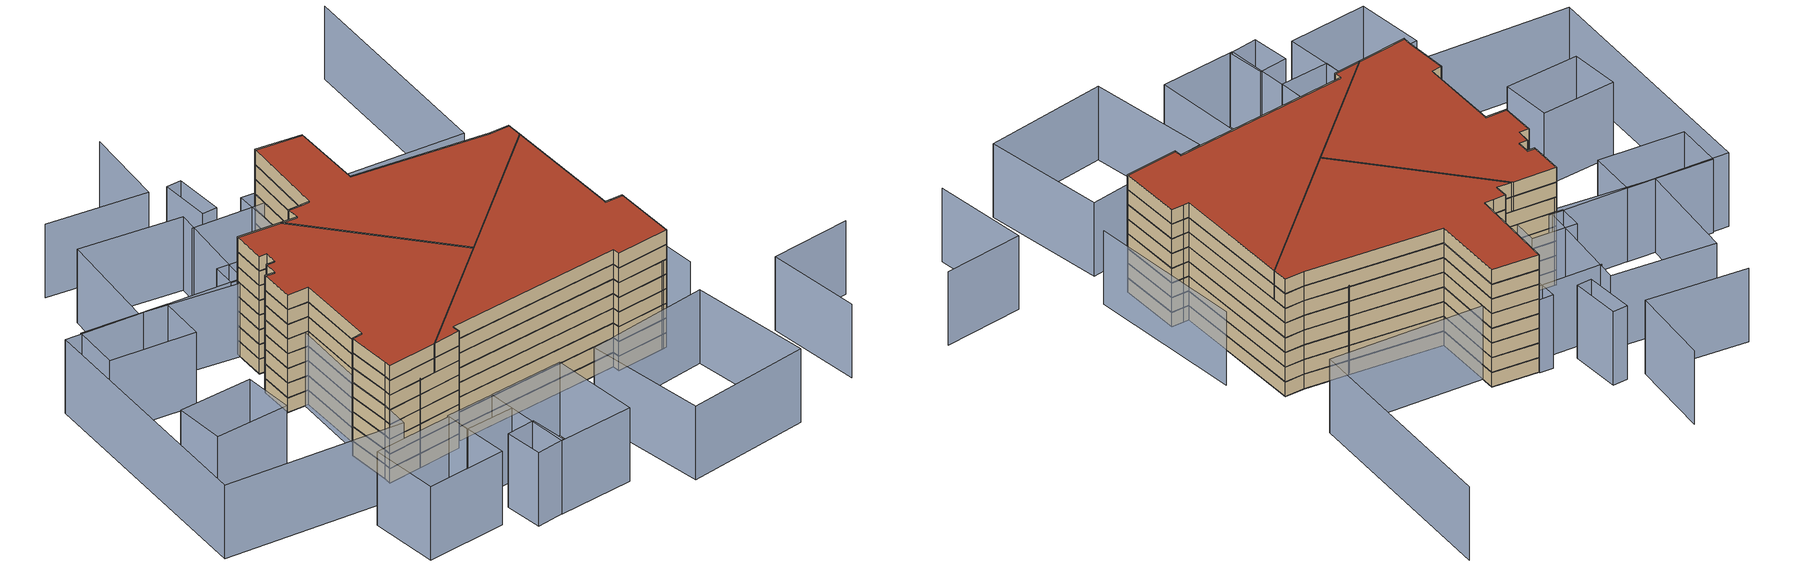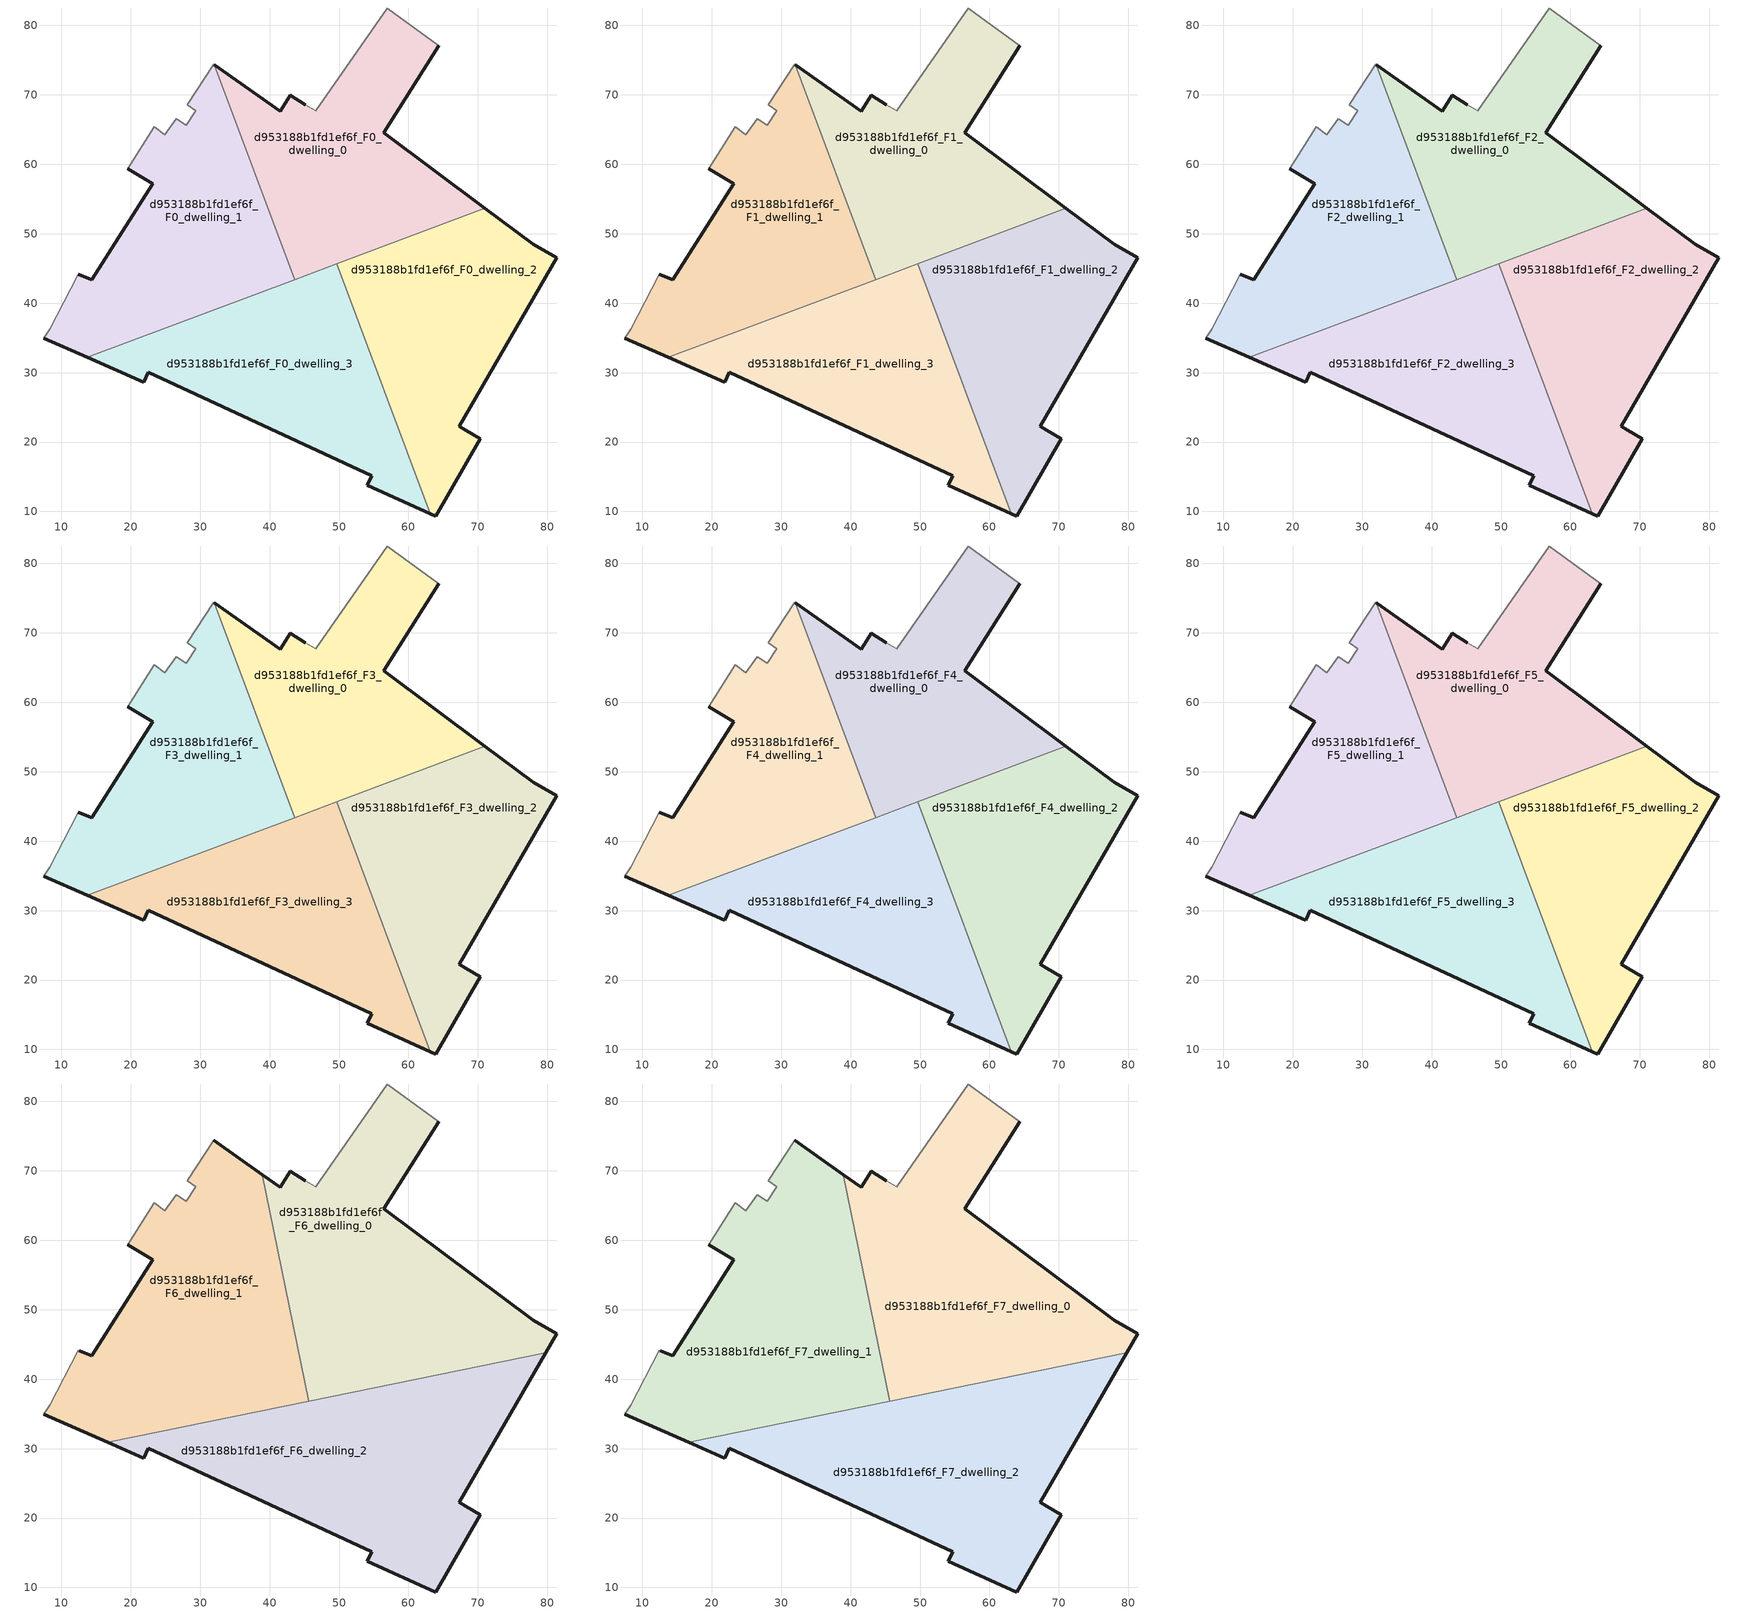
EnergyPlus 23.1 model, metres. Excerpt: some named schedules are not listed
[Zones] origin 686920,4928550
d953188b1fd1ef6f_F0_dwelling_0
 floor ground (EU_floor_Construction): 71.02,53.65 56.42,64.57 64.36,77.07 56.97,82.51 46.65,67.71 45.15,68.57 42.97,69.92 41.56,67.66 32.03,74.32 43.62,43.38 z0
 wall outside (EU_wall_Construction): 64.36,77.07 56.42,64.57 71.02,53.65 / 32.03,74.32 41.56,67.66 42.97,69.92 45.15,68.57 z0:3
 wall adiabatic (EU_wall_Construction): 45.15,68.57 46.65,67.71 56.97,82.51 64.36,77.07 z0:3
 wall to d953188b1fd1ef6f_F0_dwelling_1 (EU_wall_Construction): 43.62,43.38 32.03,74.32 z0:3
 wall to d953188b1fd1ef6f_F0_dwelling_2 (EU_wall_Construction): 71.02,53.65 49.69,45.66 z0:3
 wall to d953188b1fd1ef6f_F0_dwelling_3 (EU_wall_Construction): 49.69,45.66 43.62,43.38 z0:3
d953188b1fd1ef6f_F0_dwelling_1
 floor ground (EU_floor_Construction): 43.62,43.38 32.03,74.32 31.95,74.38 28.15,68.56 29.36,67.75 28.02,65.6 26.54,66.54 24.92,64.25 23.39,65.38 19.61,59.39 23.16,57.23 14.41,43.36 12.44,44.16 12.37,44.04 8.32,36.27 7.47,34.96 13.76,32.2 z0
 wall outside (EU_wall_Construction): 13.76,32.2 7.47,34.96 / 12.44,44.16 14.41,43.36 23.16,57.23 19.61,59.39 z0:3
 wall adiabatic (EU_wall_Construction): 19.61,59.39 23.39,65.38 24.92,64.25 26.54,66.54 28.02,65.6 29.36,67.75 28.15,68.56 31.95,74.38 32.03,74.32 / 7.47,34.96 8.32,36.27 12.37,44.04 12.44,44.16 z0:3
 wall to d953188b1fd1ef6f_F0_dwelling_3 (EU_wall_Construction): 43.62,43.38 13.76,32.2 z0:3
d953188b1fd1ef6f_F0_dwelling_2
 floor ground (EU_floor_Construction): 70.35,20.51 68.28,21.7 67.32,22.25 81.36,46.57 77.94,48.47 71.02,53.65 49.69,45.66 63.16,9.69 63.92,9.35 z0
 wall outside (EU_wall_Construction): 71.02,53.65 77.94,48.47 81.36,46.57 67.32,22.25 68.28,21.7 70.35,20.51 63.92,9.35 63.16,9.69 z0:3
 wall to d953188b1fd1ef6f_F0_dwelling_3 (EU_wall_Construction): 63.16,9.69 49.69,45.66 z0:3
d953188b1fd1ef6f_F0_dwelling_3
 floor ground (EU_floor_Construction): 63.16,9.69 49.69,45.66 13.76,32.2 21.9,28.62 22.54,30.06 54.72,15.12 54.08,13.75 z0
 wall outside (EU_wall_Construction): 63.16,9.69 54.08,13.75 54.72,15.12 22.54,30.06 21.9,28.62 13.76,32.2 z0:3
d953188b1fd1ef6f_F1_dwelling_0
 floor to d953188b1fd1ef6f_F0_dwelling_0 (EU_floor_Construction): 71.02,53.65 56.42,64.57 64.36,77.07 56.97,82.51 46.65,67.71 45.15,68.57 42.97,69.92 41.56,67.66 32.03,74.32 43.62,43.38 z3
 wall outside (EU_wall_Construction): 64.36,77.07 56.42,64.57 71.02,53.65 / 32.03,74.32 41.56,67.66 42.97,69.92 45.15,68.57 z3:6
 wall adiabatic (EU_wall_Construction): 45.15,68.57 46.65,67.71 56.97,82.51 64.36,77.07 z3:6
 wall to d953188b1fd1ef6f_F1_dwelling_1 (EU_wall_Construction): 43.62,43.38 32.03,74.32 z3:6
 wall to d953188b1fd1ef6f_F1_dwelling_2 (EU_wall_Construction): 71.02,53.65 49.69,45.66 z3:6
 wall to d953188b1fd1ef6f_F1_dwelling_3 (EU_wall_Construction): 49.69,45.66 43.62,43.38 z3:6
d953188b1fd1ef6f_F1_dwelling_1
 floor to d953188b1fd1ef6f_F0_dwelling_1 (EU_floor_Construction): 43.62,43.38 32.03,74.32 31.95,74.38 28.15,68.56 29.36,67.75 28.02,65.6 26.54,66.54 24.92,64.25 23.39,65.38 19.61,59.39 23.16,57.23 14.41,43.36 12.44,44.16 12.37,44.04 8.32,36.27 7.47,34.96 13.76,32.2 z3
 wall outside (EU_wall_Construction): 13.76,32.2 7.47,34.96 / 12.44,44.16 14.41,43.36 23.16,57.23 19.61,59.39 z3:6
 wall adiabatic (EU_wall_Construction): 19.61,59.39 23.39,65.38 24.92,64.25 26.54,66.54 28.02,65.6 29.36,67.75 28.15,68.56 31.95,74.38 32.03,74.32 / 7.47,34.96 8.32,36.27 12.37,44.04 12.44,44.16 z3:6
 wall to d953188b1fd1ef6f_F1_dwelling_3 (EU_wall_Construction): 43.62,43.38 13.76,32.2 z3:6
d953188b1fd1ef6f_F1_dwelling_2
 floor to d953188b1fd1ef6f_F0_dwelling_2 (EU_floor_Construction): 70.35,20.51 68.28,21.7 67.32,22.25 81.36,46.57 77.94,48.47 71.02,53.65 49.69,45.66 63.16,9.69 63.92,9.35 z3
 wall outside (EU_wall_Construction): 71.02,53.65 77.94,48.47 81.36,46.57 67.32,22.25 68.28,21.7 70.35,20.51 63.92,9.35 63.16,9.69 z3:6
 wall to d953188b1fd1ef6f_F1_dwelling_3 (EU_wall_Construction): 63.16,9.69 49.69,45.66 z3:6
d953188b1fd1ef6f_F1_dwelling_3
 floor to d953188b1fd1ef6f_F0_dwelling_3 (EU_floor_Construction): 63.16,9.69 49.69,45.66 13.76,32.2 21.9,28.62 22.54,30.06 54.72,15.12 54.08,13.75 z3
 wall outside (EU_wall_Construction): 63.16,9.69 54.08,13.75 54.72,15.12 22.54,30.06 21.9,28.62 13.76,32.2 z3:6
d953188b1fd1ef6f_F2_dwelling_0
 floor to d953188b1fd1ef6f_F1_dwelling_0 (EU_floor_Construction): 71.02,53.65 56.42,64.57 64.36,77.07 56.97,82.51 46.65,67.71 45.15,68.57 42.97,69.92 41.56,67.66 32.03,74.32 43.62,43.38 z6
 wall outside (EU_wall_Construction): 64.36,77.07 56.42,64.57 71.02,53.65 / 32.03,74.32 41.56,67.66 42.97,69.92 45.15,68.57 z6:9
 wall adiabatic (EU_wall_Construction): 45.15,68.57 46.65,67.71 56.97,82.51 64.36,77.07 z6:9
 wall to d953188b1fd1ef6f_F2_dwelling_1 (EU_wall_Construction): 43.62,43.38 32.03,74.32 z6:9
 wall to d953188b1fd1ef6f_F2_dwelling_2 (EU_wall_Construction): 71.02,53.65 49.69,45.66 z6:9
 wall to d953188b1fd1ef6f_F2_dwelling_3 (EU_wall_Construction): 49.69,45.66 43.62,43.38 z6:9
d953188b1fd1ef6f_F2_dwelling_1
 floor to d953188b1fd1ef6f_F1_dwelling_1 (EU_floor_Construction): 43.62,43.38 32.03,74.32 31.95,74.38 28.15,68.56 29.36,67.75 28.02,65.6 26.54,66.54 24.92,64.25 23.39,65.38 19.61,59.39 23.16,57.23 14.41,43.36 12.44,44.16 12.37,44.04 8.32,36.27 7.47,34.96 13.76,32.2 z6
 wall outside (EU_wall_Construction): 13.76,32.2 7.47,34.96 / 12.44,44.16 14.41,43.36 23.16,57.23 19.61,59.39 z6:9
 wall adiabatic (EU_wall_Construction): 19.61,59.39 23.39,65.38 24.92,64.25 26.54,66.54 28.02,65.6 29.36,67.75 28.15,68.56 31.95,74.38 32.03,74.32 / 7.47,34.96 8.32,36.27 12.37,44.04 12.44,44.16 z6:9
 wall to d953188b1fd1ef6f_F2_dwelling_3 (EU_wall_Construction): 43.62,43.38 13.76,32.2 z6:9
d953188b1fd1ef6f_F2_dwelling_2
 floor to d953188b1fd1ef6f_F1_dwelling_2 (EU_floor_Construction): 70.35,20.51 68.28,21.7 67.32,22.25 81.36,46.57 77.94,48.47 71.02,53.65 49.69,45.66 63.16,9.69 63.92,9.35 z6
 wall outside (EU_wall_Construction): 71.02,53.65 77.94,48.47 81.36,46.57 67.32,22.25 68.28,21.7 70.35,20.51 63.92,9.35 63.16,9.69 z6:9
 wall to d953188b1fd1ef6f_F2_dwelling_3 (EU_wall_Construction): 63.16,9.69 49.69,45.66 z6:9
d953188b1fd1ef6f_F2_dwelling_3
 floor to d953188b1fd1ef6f_F1_dwelling_3 (EU_floor_Construction): 63.16,9.69 49.69,45.66 13.76,32.2 21.9,28.62 22.54,30.06 54.72,15.12 54.08,13.75 z6
 wall outside (EU_wall_Construction): 63.16,9.69 54.08,13.75 54.72,15.12 22.54,30.06 21.9,28.62 13.76,32.2 z6:9
d953188b1fd1ef6f_F3_dwelling_0
 floor to d953188b1fd1ef6f_F2_dwelling_0 (EU_floor_Construction): 71.02,53.65 56.42,64.57 64.36,77.07 56.97,82.51 46.65,67.71 45.15,68.57 42.97,69.92 41.56,67.66 32.03,74.32 43.62,43.38 z9
 wall outside (EU_wall_Construction): 64.36,77.07 56.42,64.57 71.02,53.65 / 32.03,74.32 41.56,67.66 42.97,69.92 45.15,68.57 z9:12
 wall adiabatic (EU_wall_Construction): 45.15,68.57 46.65,67.71 56.97,82.51 64.36,77.07 z9:12
 wall to d953188b1fd1ef6f_F3_dwelling_1 (EU_wall_Construction): 43.62,43.38 32.03,74.32 z9:12
 wall to d953188b1fd1ef6f_F3_dwelling_2 (EU_wall_Construction): 71.02,53.65 49.69,45.66 z9:12
 wall to d953188b1fd1ef6f_F3_dwelling_3 (EU_wall_Construction): 49.69,45.66 43.62,43.38 z9:12
d953188b1fd1ef6f_F3_dwelling_1
 floor to d953188b1fd1ef6f_F2_dwelling_1 (EU_floor_Construction): 43.62,43.38 32.03,74.32 31.95,74.38 28.15,68.56 29.36,67.75 28.02,65.6 26.54,66.54 24.92,64.25 23.39,65.38 19.61,59.39 23.16,57.23 14.41,43.36 12.44,44.16 12.37,44.04 8.32,36.27 7.47,34.96 13.76,32.2 z9
 wall outside (EU_wall_Construction): 13.76,32.2 7.47,34.96 / 12.44,44.16 14.41,43.36 23.16,57.23 19.61,59.39 z9:12
 wall adiabatic (EU_wall_Construction): 19.61,59.39 23.39,65.38 24.92,64.25 26.54,66.54 28.02,65.6 29.36,67.75 28.15,68.56 31.95,74.38 32.03,74.32 / 7.47,34.96 8.32,36.27 12.37,44.04 12.44,44.16 z9:12
 wall to d953188b1fd1ef6f_F3_dwelling_3 (EU_wall_Construction): 43.62,43.38 13.76,32.2 z9:12
d953188b1fd1ef6f_F3_dwelling_2
 floor to d953188b1fd1ef6f_F2_dwelling_2 (EU_floor_Construction): 70.35,20.51 68.28,21.7 67.32,22.25 81.36,46.57 77.94,48.47 71.02,53.65 49.69,45.66 63.16,9.69 63.92,9.35 z9
 wall outside (EU_wall_Construction): 71.02,53.65 77.94,48.47 81.36,46.57 67.32,22.25 68.28,21.7 70.35,20.51 63.92,9.35 63.16,9.69 z9:12
 wall to d953188b1fd1ef6f_F3_dwelling_3 (EU_wall_Construction): 63.16,9.69 49.69,45.66 z9:12
d953188b1fd1ef6f_F3_dwelling_3
 floor to d953188b1fd1ef6f_F2_dwelling_3 (EU_floor_Construction): 63.16,9.69 49.69,45.66 13.76,32.2 21.9,28.62 22.54,30.06 54.72,15.12 54.08,13.75 z9
 wall outside (EU_wall_Construction): 63.16,9.69 54.08,13.75 54.72,15.12 22.54,30.06 21.9,28.62 13.76,32.2 z9:12
d953188b1fd1ef6f_F4_dwelling_0
 floor to d953188b1fd1ef6f_F3_dwelling_0 (EU_floor_Construction): 71.02,53.65 56.42,64.57 64.36,77.07 56.97,82.51 46.65,67.71 45.15,68.57 42.97,69.92 41.56,67.66 32.03,74.32 43.62,43.38 z12
 wall outside (EU_wall_Construction): 64.36,77.07 56.42,64.57 71.02,53.65 / 32.03,74.32 41.56,67.66 42.97,69.92 45.15,68.57 z12:15
 wall adiabatic (EU_wall_Construction): 45.15,68.57 46.65,67.71 56.97,82.51 64.36,77.07 z12:15
 wall to d953188b1fd1ef6f_F4_dwelling_1 (EU_wall_Construction): 43.62,43.38 32.03,74.32 z12:15
 wall to d953188b1fd1ef6f_F4_dwelling_2 (EU_wall_Construction): 71.02,53.65 49.69,45.66 z12:15
 wall to d953188b1fd1ef6f_F4_dwelling_3 (EU_wall_Construction): 49.69,45.66 43.62,43.38 z12:15
d953188b1fd1ef6f_F4_dwelling_1
 floor to d953188b1fd1ef6f_F3_dwelling_1 (EU_floor_Construction): 43.62,43.38 32.03,74.32 31.95,74.38 28.15,68.56 29.36,67.75 28.02,65.6 26.54,66.54 24.92,64.25 23.39,65.38 19.61,59.39 23.16,57.23 14.41,43.36 12.44,44.16 12.37,44.04 8.32,36.27 7.47,34.96 13.76,32.2 z12
 wall outside (EU_wall_Construction): 13.76,32.2 7.47,34.96 / 12.44,44.16 14.41,43.36 23.16,57.23 19.61,59.39 z12:15
 wall adiabatic (EU_wall_Construction): 19.61,59.39 23.39,65.38 24.92,64.25 26.54,66.54 28.02,65.6 29.36,67.75 28.15,68.56 31.95,74.38 32.03,74.32 / 7.47,34.96 8.32,36.27 12.37,44.04 12.44,44.16 z12:15
 wall to d953188b1fd1ef6f_F4_dwelling_3 (EU_wall_Construction): 43.62,43.38 13.76,32.2 z12:15
d953188b1fd1ef6f_F4_dwelling_2
 floor to d953188b1fd1ef6f_F3_dwelling_2 (EU_floor_Construction): 70.35,20.51 68.28,21.7 67.32,22.25 81.36,46.57 77.94,48.47 71.02,53.65 49.69,45.66 63.16,9.69 63.92,9.35 z12
 wall outside (EU_wall_Construction): 71.02,53.65 77.94,48.47 81.36,46.57 67.32,22.25 68.28,21.7 70.35,20.51 63.92,9.35 63.16,9.69 z12:15
 wall to d953188b1fd1ef6f_F4_dwelling_3 (EU_wall_Construction): 63.16,9.69 49.69,45.66 z12:15
d953188b1fd1ef6f_F4_dwelling_3
 floor to d953188b1fd1ef6f_F3_dwelling_3 (EU_floor_Construction): 63.16,9.69 49.69,45.66 13.76,32.2 21.9,28.62 22.54,30.06 54.72,15.12 54.08,13.75 z12
 wall outside (EU_wall_Construction): 63.16,9.69 54.08,13.75 54.72,15.12 22.54,30.06 21.9,28.62 13.76,32.2 z12:15
d953188b1fd1ef6f_F5_dwelling_0
 floor to d953188b1fd1ef6f_F4_dwelling_0 (EU_floor_Construction): 71.02,53.65 56.42,64.57 64.36,77.07 56.97,82.51 46.65,67.71 45.15,68.57 42.97,69.92 41.56,67.66 32.03,74.32 43.62,43.38 z15
 wall outside (EU_wall_Construction): 64.36,77.07 56.42,64.57 71.02,53.65 / 32.03,74.32 41.56,67.66 42.97,69.92 45.15,68.57 z15:18
 wall adiabatic (EU_wall_Construction): 45.15,68.57 46.65,67.71 56.97,82.51 64.36,77.07 z15:18
 wall to d953188b1fd1ef6f_F5_dwelling_1 (EU_wall_Construction): 43.62,43.38 32.03,74.32 z15:18
 wall to d953188b1fd1ef6f_F5_dwelling_2 (EU_wall_Construction): 71.02,53.65 49.69,45.66 z15:18
 wall to d953188b1fd1ef6f_F5_dwelling_3 (EU_wall_Construction): 49.69,45.66 43.62,43.38 z15:18
d953188b1fd1ef6f_F5_dwelling_1
 floor to d953188b1fd1ef6f_F4_dwelling_1 (EU_floor_Construction): 43.62,43.38 32.03,74.32 31.95,74.38 28.15,68.56 29.36,67.75 28.02,65.6 26.54,66.54 24.92,64.25 23.39,65.38 19.61,59.39 23.16,57.23 14.41,43.36 12.44,44.16 12.37,44.04 8.32,36.27 7.47,34.96 13.76,32.2 z15
 wall outside (EU_wall_Construction): 13.76,32.2 7.47,34.96 / 12.44,44.16 14.41,43.36 23.16,57.23 19.61,59.39 z15:18
 wall adiabatic (EU_wall_Construction): 19.61,59.39 23.39,65.38 24.92,64.25 26.54,66.54 28.02,65.6 29.36,67.75 28.15,68.56 31.95,74.38 32.03,74.32 / 7.47,34.96 8.32,36.27 12.37,44.04 12.44,44.16 z15:18
 wall to d953188b1fd1ef6f_F5_dwelling_3 (EU_wall_Construction): 43.62,43.38 13.76,32.2 z15:18
d953188b1fd1ef6f_F5_dwelling_2
 floor to d953188b1fd1ef6f_F4_dwelling_2 (EU_floor_Construction): 70.35,20.51 68.28,21.7 67.32,22.25 81.36,46.57 77.94,48.47 71.02,53.65 49.69,45.66 63.16,9.69 63.92,9.35 z15
 wall outside (EU_wall_Construction): 71.02,53.65 77.94,48.47 81.36,46.57 67.32,22.25 68.28,21.7 70.35,20.51 63.92,9.35 63.16,9.69 z15:18
 wall to d953188b1fd1ef6f_F5_dwelling_3 (EU_wall_Construction): 63.16,9.69 49.69,45.66 z15:18
d953188b1fd1ef6f_F5_dwelling_3
 floor to d953188b1fd1ef6f_F4_dwelling_3 (EU_floor_Construction): 63.16,9.69 49.69,45.66 13.76,32.2 21.9,28.62 22.54,30.06 54.72,15.12 54.08,13.75 z15
 wall outside (EU_wall_Construction): 63.16,9.69 54.08,13.75 54.72,15.12 22.54,30.06 21.9,28.62 13.76,32.2 z15:18
d953188b1fd1ef6f_F6_dwelling_0
 floor to d953188b1fd1ef6f_F5_dwelling_0 (EU_floor_Construction): 71.02,53.65 56.42,64.57 64.36,77.07 56.97,82.51 46.65,67.71 45.15,68.57 42.97,69.92 41.56,67.66 38.96,69.48 44.24,43.62 z18
 floor to d953188b1fd1ef6f_F5_dwelling_2 (EU_floor_Construction): 79.75,43.77 81.36,46.57 77.94,48.47 71.02,53.65 49.69,45.66 52.48,38.21 z18
 floor to d953188b1fd1ef6f_F5_dwelling_3 (EU_floor_Construction): 52.48,38.21 49.69,45.66 44.24,43.62 45.63,36.81 z18
 wall outside (EU_wall_Construction): 64.36,77.07 56.42,64.57 77.94,48.47 81.36,46.57 79.75,43.77 / 38.96,69.48 41.56,67.66 42.97,69.92 45.15,68.57 z18:21
 wall adiabatic (EU_wall_Construction): 45.15,68.57 46.65,67.71 56.97,82.51 64.36,77.07 z18:21
 wall to d953188b1fd1ef6f_F6_dwelling_1 (EU_wall_Construction): 45.63,36.81 38.96,69.48 z18:21
 wall to d953188b1fd1ef6f_F6_dwelling_2 (EU_wall_Construction): 79.75,43.77 45.63,36.81 z18:21
d953188b1fd1ef6f_F6_dwelling_1
 floor to d953188b1fd1ef6f_F5_dwelling_1 (EU_floor_Construction): 43.62,43.38 32.03,74.32 31.95,74.38 28.15,68.56 29.36,67.75 28.02,65.6 26.54,66.54 24.92,64.25 23.39,65.38 19.61,59.39 23.16,57.23 14.41,43.36 12.6,44.09 12.44,44.16 8.32,36.27 7.47,34.96 13.76,32.2 z18
 floor to d953188b1fd1ef6f_F5_dwelling_0 (EU_floor_Construction): 44.24,43.62 38.96,69.48 32.03,74.32 43.62,43.38 z18
 floor to d953188b1fd1ef6f_F5_dwelling_3 (EU_floor_Construction): 45.63,36.81 44.24,43.62 13.76,32.2 16.7,30.9 z18
 wall outside (EU_wall_Construction): 31.95,74.38 38.96,69.48 / 16.7,30.9 7.47,34.96 / 12.6,44.09 14.41,43.36 23.16,57.23 19.61,59.39 z18:21
 wall adiabatic (EU_wall_Construction): 7.47,34.96 8.32,36.27 12.44,44.16 12.6,44.09 / 19.61,59.39 23.39,65.38 24.92,64.25 26.54,66.54 28.02,65.6 29.36,67.75 28.15,68.56 31.95,74.38 z18:21
 wall to d953188b1fd1ef6f_F6_dwelling_2 (EU_wall_Construction): 45.63,36.81 16.7,30.9 z18:21
d953188b1fd1ef6f_F6_dwelling_2
 floor to d953188b1fd1ef6f_F5_dwelling_2 (EU_floor_Construction): 70.35,20.51 68.28,21.7 67.32,22.25 79.75,43.77 52.48,38.21 63.16,9.69 63.92,9.35 z18
 floor to d953188b1fd1ef6f_F5_dwelling_3 (EU_floor_Construction): 63.16,9.69 52.48,38.21 16.7,30.9 21.9,28.62 22.54,30.06 54.72,15.12 54.08,13.75 z18
 wall outside (EU_wall_Construction): 79.75,43.77 67.32,22.25 68.28,21.7 70.35,20.51 63.92,9.35 54.08,13.75 54.72,15.12 22.54,30.06 21.9,28.62 16.7,30.9 z18:21
d953188b1fd1ef6f_F7_dwelling_0
 floor to d953188b1fd1ef6f_F6_dwelling_0 (EU_floor_Construction): 79.75,43.77 81.36,46.57 77.94,48.47 56.42,64.57 64.36,77.07 56.97,82.51 46.65,67.71 45.15,68.57 42.97,69.92 41.56,67.66 38.96,69.48 45.63,36.81 z21
 wall outside (EU_wall_Construction): 64.36,77.07 56.42,64.57 77.94,48.47 81.36,46.57 79.75,43.77 / 38.96,69.48 41.56,67.66 42.97,69.92 45.15,68.57 z21:24
 wall adiabatic (EU_wall_Construction): 45.15,68.57 46.65,67.71 56.97,82.51 64.36,77.07 z21:24
 wall to d953188b1fd1ef6f_F7_dwelling_1 (EU_wall_Construction): 45.63,36.81 38.96,69.48 z21:24
 wall to d953188b1fd1ef6f_F7_dwelling_2 (EU_wall_Construction): 79.75,43.77 45.63,36.81 z21:24
 roof outside (EU_roof_Construction): 64.36,77.07 56.42,64.57 77.94,48.47 81.36,46.57 79.75,43.77 45.63,36.81 38.96,69.48 41.56,67.66 42.97,69.92 45.15,68.57 46.65,67.71 56.97,82.51 z24
d953188b1fd1ef6f_F7_dwelling_1
 floor to d953188b1fd1ef6f_F6_dwelling_1 (EU_floor_Construction): 45.63,36.81 38.96,69.48 31.95,74.38 28.15,68.56 29.36,67.75 28.02,65.6 26.54,66.54 24.92,64.25 23.39,65.38 19.61,59.39 23.16,57.23 14.41,43.36 12.6,44.09 12.44,44.16 8.32,36.27 7.47,34.96 16.7,30.9 z21
 wall outside (EU_wall_Construction): 31.95,74.38 38.96,69.48 / 16.7,30.9 7.47,34.96 / 12.6,44.09 14.41,43.36 23.16,57.23 19.61,59.39 z21:24
 wall adiabatic (EU_wall_Construction): 7.47,34.96 8.32,36.27 12.44,44.16 12.6,44.09 / 19.61,59.39 23.39,65.38 24.92,64.25 26.54,66.54 28.02,65.6 29.36,67.75 28.15,68.56 31.95,74.38 z21:24
 wall to d953188b1fd1ef6f_F7_dwelling_2 (EU_wall_Construction): 45.63,36.81 16.7,30.9 z21:24
 roof outside (EU_roof_Construction): 38.96,69.48 45.63,36.81 16.7,30.9 7.47,34.96 8.32,36.27 12.44,44.16 12.6,44.09 14.41,43.36 23.16,57.23 19.61,59.39 23.39,65.38 24.92,64.25 26.54,66.54 28.02,65.6 29.36,67.75 28.15,68.56 31.95,74.38 z24
d953188b1fd1ef6f_F7_dwelling_2
 floor to d953188b1fd1ef6f_F6_dwelling_2 (EU_floor_Construction): 70.35,20.51 68.28,21.7 67.32,22.25 79.75,43.77 16.7,30.9 21.9,28.62 22.54,30.06 54.72,15.12 54.08,13.75 63.92,9.35 z21
 wall outside (EU_wall_Construction): 79.75,43.77 67.32,22.25 68.28,21.7 70.35,20.51 63.92,9.35 54.08,13.75 54.72,15.12 22.54,30.06 21.9,28.62 16.7,30.9 z21:24
 roof outside (EU_roof_Construction): 79.75,43.77 67.32,22.25 68.28,21.7 70.35,20.51 63.92,9.35 54.08,13.75 54.72,15.12 22.54,30.06 21.9,28.62 16.7,30.9 z24
shading: 68.82,7.2 82.34,36.04 / 68.54,-22.8 76.09,-5.18 / 76.09,-5.18 90.89,-11.52 / 112.91,95.04 88.04,57.87 / 88.04,57.87 43.2,87.86 / 60.2,112.72 49.92,98.95 / 49.92,98.95 33.99,110.85 / 52.9,-20.49 29.85,-11.49 / 29.85,-11.49 38.74,11.3 / 38.74,11.3 61.8,2.3 / 61.8,2.3 52.9,-20.49 / 11.62,4.59 6.29,6.85 / 6.29,6.85 9.26,13.86 / 9.26,13.86 14.59,11.59 / 14.59,11.59 11.62,4.59 / 32.41,14.84 24.83,-1.54 / 24.83,-1.54 11.1,4.81 / 11.1,4.81 18.69,21.2 / 18.69,21.2 32.41,14.84 / 18.75,21.1 16.5,16.45 / 16.5,16.45 7.69,20.72 / 7.69,20.72 9.94,25.37 / 9.94,25.37 18.75,21.1 / 9.81,25.08 4.06,12.55 / 4.06,12.55 -10.49,19.22 / -10.49,19.22 -4.75,31.75 / -4.75,31.75 9.81,25.08 / 33.45,73.7 4.98,31.25 / 4.98,31.25 -24.49,51.02 / -24.49,51.02 3.98,93.46 / 3.98,93.46 33.45,73.7 / 1.42,51.34 -11.77,58.13 / -11.77,58.13 -7.16,67.06 / -7.16,67.06 6.02,60.28 / 6.02,60.28 1.42,51.34 / 38.28,69.95 31.01,75.03 / 31.01,75.03 33.81,79.03 / 33.81,79.03 41.08,73.95 / 41.08,73.95 38.28,69.95 / 45.14,68.57 54.82,84.09 / 54.82,84.09 57.07,82.69 / 57.07,82.69 47.39,67.17 / 47.39,67.17 45.14,68.57 / 6.82,91.96 20.68,82.26 / 20.68,82.26 15.13,74.34 / 15.13,74.34 1.27,84.04 / 1.27,84.04 6.82,91.96 / 29.44,102.89 45.62,90.56 / 45.62,90.56 32.29,73.06 / 32.29,73.06 16.11,85.39 / 16.11,85.39 29.44,102.89 / 55.26,95.47 50.52,86.61 / 50.52,86.61 47.92,88 / 47.92,88 52.66,96.86 / 52.66,96.86 55.26,95.47 z0:15
[Building]
EU S2 Campaign: North Axis=0; Terrain=City; Solar Distribution=FullExterior
[Site:Location]
Bologna: Latitude=44.5; Longitude=11.25; Time Zone=1; Elevation=37
[SizingPeriod:WeatherFileDays]
AnnualSizingPeriod: Begin Month=1; Begin Day of Month=1; End Month=12; End Day of Month=31; Day of Week for Start Day=Monday; Use Weather File Daylight Saving Period=No; Use Weather File Rain and Snow Indicators=No
[MATERIAL]
EU_InternalMass_Material: Roughness=MediumRough; Thickness=0.1; Conductivity=1; Density=1800; Specific Heat=900; Thermal Absorptance=0.9; Solar Absorptance=0.7; Visible Absorptance=0.7
[MATERIAL:NOMASS] Roughness=MediumRough; Thermal Absorptance=0.9; Solar Absorptance=0.7; Visible Absorptance=0.7
Name | Thermal Resistance
EU_wall_NoMass | 0.779417
EU_roof_NoMass | 0.435466
EU_floor_NoMass | 0.588222
[CONSTRUCTION]
EU_wall_Construction: EU_wall_NoMass
EU_roof_Construction: EU_roof_NoMass
EU_floor_Construction: EU_floor_NoMass
EU_InternalMass_Construction: EU_InternalMass_Material
[ZONE] Type=1; Multiplier=1; Ceiling Height=autocalculate; Floor Area=autocalculate; Part of Total Floor Area=Yes
Name | Volume
d953188b1fd1ef6f_F0_dwelling_0; d953188b1fd1ef6f_F1_dwelling_0; d953188b1fd1ef6f_F2_dwelling_0; d953188b1fd1ef6f_F3_dwelling_0; d953188b1fd1ef6f_F4_dwelling_0; d953188b1fd1ef6f_F5_dwelling_0; d953188b1fd1ef6f_F0_dwelling_3; d953188b1fd1ef6f_F1_dwelling_3; d953188b1fd1ef6f_F2_dwelling_3; d953188b1fd1ef6f_F3_dwelling_3; d953188b1fd1ef6f_F4_dwelling_3; d953188b1fd1ef6f_F5_dwelling_3 | 2042.7
d953188b1fd1ef6f_F6_dwelling_0; d953188b1fd1ef6f_F7_dwelling_0 | 2723.58
d953188b1fd1ef6f_F0_dwelling_1; d953188b1fd1ef6f_F1_dwelling_1; d953188b1fd1ef6f_F2_dwelling_1; d953188b1fd1ef6f_F3_dwelling_1; d953188b1fd1ef6f_F4_dwelling_1; d953188b1fd1ef6f_F5_dwelling_1 | 2042.67
d953188b1fd1ef6f_F6_dwelling_1; d953188b1fd1ef6f_F7_dwelling_1 | 2723.61
d953188b1fd1ef6f_F0_dwelling_2; d953188b1fd1ef6f_F1_dwelling_2; d953188b1fd1ef6f_F2_dwelling_2; d953188b1fd1ef6f_F3_dwelling_2; d953188b1fd1ef6f_F4_dwelling_2; d953188b1fd1ef6f_F5_dwelling_2 | 2042.63
d953188b1fd1ef6f_F6_dwelling_2; d953188b1fd1ef6f_F7_dwelling_2 | 2723.49
[INTERNALMASS] Construction=EU_InternalMass_Construction
Name | Zone or ZoneList | Surface Area
d953188b1fd1ef6f_F0_dwelling_0_EU_InternalMass | d953188b1fd1ef6f_F0_dwelling_0 | 680.903
d953188b1fd1ef6f_F0_dwelling_1_EU_InternalMass | d953188b1fd1ef6f_F0_dwelling_1 | 680.887
d953188b1fd1ef6f_F0_dwelling_2_EU_InternalMass | d953188b1fd1ef6f_F0_dwelling_2 | 680.88
d953188b1fd1ef6f_F0_dwelling_3_EU_InternalMass | d953188b1fd1ef6f_F0_dwelling_3 | 680.907
d953188b1fd1ef6f_F1_dwelling_0_EU_InternalMass | d953188b1fd1ef6f_F1_dwelling_0 | 680.903
d953188b1fd1ef6f_F1_dwelling_1_EU_InternalMass | d953188b1fd1ef6f_F1_dwelling_1 | 680.887
d953188b1fd1ef6f_F1_dwelling_2_EU_InternalMass | d953188b1fd1ef6f_F1_dwelling_2 | 680.88
d953188b1fd1ef6f_F1_dwelling_3_EU_InternalMass | d953188b1fd1ef6f_F1_dwelling_3 | 680.907
d953188b1fd1ef6f_F2_dwelling_0_EU_InternalMass | d953188b1fd1ef6f_F2_dwelling_0 | 680.903
d953188b1fd1ef6f_F2_dwelling_1_EU_InternalMass | d953188b1fd1ef6f_F2_dwelling_1 | 680.887
d953188b1fd1ef6f_F2_dwelling_2_EU_InternalMass | d953188b1fd1ef6f_F2_dwelling_2 | 680.88
d953188b1fd1ef6f_F2_dwelling_3_EU_InternalMass | d953188b1fd1ef6f_F2_dwelling_3 | 680.907
d953188b1fd1ef6f_F3_dwelling_0_EU_InternalMass | d953188b1fd1ef6f_F3_dwelling_0 | 680.903
d953188b1fd1ef6f_F3_dwelling_1_EU_InternalMass | d953188b1fd1ef6f_F3_dwelling_1 | 680.887
d953188b1fd1ef6f_F3_dwelling_2_EU_InternalMass | d953188b1fd1ef6f_F3_dwelling_2 | 680.88
d953188b1fd1ef6f_F3_dwelling_3_EU_InternalMass | d953188b1fd1ef6f_F3_dwelling_3 | 680.907
d953188b1fd1ef6f_F4_dwelling_0_EU_InternalMass | d953188b1fd1ef6f_F4_dwelling_0 | 680.903
d953188b1fd1ef6f_F4_dwelling_1_EU_InternalMass | d953188b1fd1ef6f_F4_dwelling_1 | 680.887
d953188b1fd1ef6f_F4_dwelling_2_EU_InternalMass | d953188b1fd1ef6f_F4_dwelling_2 | 680.88
d953188b1fd1ef6f_F4_dwelling_3_EU_InternalMass | d953188b1fd1ef6f_F4_dwelling_3 | 680.907
d953188b1fd1ef6f_F5_dwelling_0_EU_InternalMass | d953188b1fd1ef6f_F5_dwelling_0 | 680.903
d953188b1fd1ef6f_F5_dwelling_1_EU_InternalMass | d953188b1fd1ef6f_F5_dwelling_1 | 680.887
d953188b1fd1ef6f_F5_dwelling_2_EU_InternalMass | d953188b1fd1ef6f_F5_dwelling_2 | 680.88
d953188b1fd1ef6f_F5_dwelling_3_EU_InternalMass | d953188b1fd1ef6f_F5_dwelling_3 | 680.907
d953188b1fd1ef6f_F6_dwelling_0_EU_InternalMass | d953188b1fd1ef6f_F6_dwelling_0 | 907.864
d953188b1fd1ef6f_F6_dwelling_1_EU_InternalMass | d953188b1fd1ef6f_F6_dwelling_1 | 907.869
d953188b1fd1ef6f_F6_dwelling_2_EU_InternalMass | d953188b1fd1ef6f_F6_dwelling_2 | 907.829
d953188b1fd1ef6f_F7_dwelling_0_EU_InternalMass | d953188b1fd1ef6f_F7_dwelling_0 | 907.864
d953188b1fd1ef6f_F7_dwelling_1_EU_InternalMass | d953188b1fd1ef6f_F7_dwelling_1 | 907.869
d953188b1fd1ef6f_F7_dwelling_2_EU_InternalMass | d953188b1fd1ef6f_F7_dwelling_2 | 907.829
[OTHEREQUIPMENT] Fuel Type=Electricity; Design Level Calculation Method=Watts/Area; Power per Zone Floor Area=1; Fraction Latent=0; Fraction Radiant=0; Fraction Lost=0; Carbon Dioxide Generation Rate=0; EndUse Subcategory=EU_Step8_InternalGains
Name | Zone or ZoneList or Space or SpaceList | Schedule
EU_Step8_InternalGain_d953188b1fd1ef6f_F0_dwelling_0_f000 | d953188b1fd1ef6f_F0_dwelling_0 | EU_Step8_GainSchedule_d953188b1fd1ef6f_F0_dwelling_0_f000
EU_Step8_InternalGain_d953188b1fd1ef6f_F0_dwelling_1_f000 | d953188b1fd1ef6f_F0_dwelling_1 | EU_Step8_GainSchedule_d953188b1fd1ef6f_F0_dwelling_1_f000
EU_Step8_InternalGain_d953188b1fd1ef6f_F0_dwelling_2_f000 | d953188b1fd1ef6f_F0_dwelling_2 | EU_Step8_GainSchedule_d953188b1fd1ef6f_F0_dwelling_2_f000
EU_Step8_InternalGain_d953188b1fd1ef6f_F0_dwelling_3_f000 | d953188b1fd1ef6f_F0_dwelling_3 | EU_Step8_GainSchedule_d953188b1fd1ef6f_F0_dwelling_3_f000
EU_Step8_InternalGain_d953188b1fd1ef6f_F1_dwelling_0_f000 | d953188b1fd1ef6f_F1_dwelling_0 | EU_Step8_GainSchedule_d953188b1fd1ef6f_F1_dwelling_0_f000
EU_Step8_InternalGain_d953188b1fd1ef6f_F1_dwelling_1_f000 | d953188b1fd1ef6f_F1_dwelling_1 | EU_Step8_GainSchedule_d953188b1fd1ef6f_F1_dwelling_1_f000
EU_Step8_InternalGain_d953188b1fd1ef6f_F1_dwelling_2_f000 | d953188b1fd1ef6f_F1_dwelling_2 | EU_Step8_GainSchedule_d953188b1fd1ef6f_F1_dwelling_2_f000
EU_Step8_InternalGain_d953188b1fd1ef6f_F1_dwelling_3_f000 | d953188b1fd1ef6f_F1_dwelling_3 | EU_Step8_GainSchedule_d953188b1fd1ef6f_F1_dwelling_3_f000
EU_Step8_InternalGain_d953188b1fd1ef6f_F2_dwelling_0_f000 | d953188b1fd1ef6f_F2_dwelling_0 | EU_Step8_GainSchedule_d953188b1fd1ef6f_F2_dwelling_0_f000
EU_Step8_InternalGain_d953188b1fd1ef6f_F2_dwelling_1_f000 | d953188b1fd1ef6f_F2_dwelling_1 | EU_Step8_GainSchedule_d953188b1fd1ef6f_F2_dwelling_1_f000
EU_Step8_InternalGain_d953188b1fd1ef6f_F2_dwelling_2_f000 | d953188b1fd1ef6f_F2_dwelling_2 | EU_Step8_GainSchedule_d953188b1fd1ef6f_F2_dwelling_2_f000
EU_Step8_InternalGain_d953188b1fd1ef6f_F2_dwelling_3_f000 | d953188b1fd1ef6f_F2_dwelling_3 | EU_Step8_GainSchedule_d953188b1fd1ef6f_F2_dwelling_3_f000
EU_Step8_InternalGain_d953188b1fd1ef6f_F3_dwelling_0_f000 | d953188b1fd1ef6f_F3_dwelling_0 | EU_Step8_GainSchedule_d953188b1fd1ef6f_F3_dwelling_0_f000
EU_Step8_InternalGain_d953188b1fd1ef6f_F3_dwelling_1_f000 | d953188b1fd1ef6f_F3_dwelling_1 | EU_Step8_GainSchedule_d953188b1fd1ef6f_F3_dwelling_1_f000
EU_Step8_InternalGain_d953188b1fd1ef6f_F3_dwelling_2_f000 | d953188b1fd1ef6f_F3_dwelling_2 | EU_Step8_GainSchedule_d953188b1fd1ef6f_F3_dwelling_2_f000
EU_Step8_InternalGain_d953188b1fd1ef6f_F3_dwelling_3_f000 | d953188b1fd1ef6f_F3_dwelling_3 | EU_Step8_GainSchedule_d953188b1fd1ef6f_F3_dwelling_3_f000
EU_Step8_InternalGain_d953188b1fd1ef6f_F4_dwelling_0_f000 | d953188b1fd1ef6f_F4_dwelling_0 | EU_Step8_GainSchedule_d953188b1fd1ef6f_F4_dwelling_0_f000
EU_Step8_InternalGain_d953188b1fd1ef6f_F4_dwelling_1_f000 | d953188b1fd1ef6f_F4_dwelling_1 | EU_Step8_GainSchedule_d953188b1fd1ef6f_F4_dwelling_1_f000
EU_Step8_InternalGain_d953188b1fd1ef6f_F4_dwelling_2_f000 | d953188b1fd1ef6f_F4_dwelling_2 | EU_Step8_GainSchedule_d953188b1fd1ef6f_F4_dwelling_2_f000
EU_Step8_InternalGain_d953188b1fd1ef6f_F4_dwelling_3_f000 | d953188b1fd1ef6f_F4_dwelling_3 | EU_Step8_GainSchedule_d953188b1fd1ef6f_F4_dwelling_3_f000
EU_Step8_InternalGain_d953188b1fd1ef6f_F5_dwelling_0_f000 | d953188b1fd1ef6f_F5_dwelling_0 | EU_Step8_GainSchedule_d953188b1fd1ef6f_F5_dwelling_0_f000
EU_Step8_InternalGain_d953188b1fd1ef6f_F5_dwelling_1_f000 | d953188b1fd1ef6f_F5_dwelling_1 | EU_Step8_GainSchedule_d953188b1fd1ef6f_F5_dwelling_1_f000
EU_Step8_InternalGain_d953188b1fd1ef6f_F5_dwelling_2_f000 | d953188b1fd1ef6f_F5_dwelling_2 | EU_Step8_GainSchedule_d953188b1fd1ef6f_F5_dwelling_2_f000
EU_Step8_InternalGain_d953188b1fd1ef6f_F5_dwelling_3_f000 | d953188b1fd1ef6f_F5_dwelling_3 | EU_Step8_GainSchedule_d953188b1fd1ef6f_F5_dwelling_3_f000
EU_Step8_InternalGain_d953188b1fd1ef6f_F6_dwelling_0_f000 | d953188b1fd1ef6f_F6_dwelling_0 | EU_Step8_GainSchedule_d953188b1fd1ef6f_F6_dwelling_0_f000
EU_Step8_InternalGain_d953188b1fd1ef6f_F6_dwelling_1_f000 | d953188b1fd1ef6f_F6_dwelling_1 | EU_Step8_GainSchedule_d953188b1fd1ef6f_F6_dwelling_1_f000
EU_Step8_InternalGain_d953188b1fd1ef6f_F6_dwelling_2_f000 | d953188b1fd1ef6f_F6_dwelling_2 | EU_Step8_GainSchedule_d953188b1fd1ef6f_F6_dwelling_2_f000
EU_Step8_InternalGain_d953188b1fd1ef6f_F7_dwelling_0_f000 | d953188b1fd1ef6f_F7_dwelling_0 | EU_Step8_GainSchedule_d953188b1fd1ef6f_F7_dwelling_0_f000
EU_Step8_InternalGain_d953188b1fd1ef6f_F7_dwelling_1_f000 | d953188b1fd1ef6f_F7_dwelling_1 | EU_Step8_GainSchedule_d953188b1fd1ef6f_F7_dwelling_1_f000
EU_Step8_InternalGain_d953188b1fd1ef6f_F7_dwelling_2_f000 | d953188b1fd1ef6f_F7_dwelling_2 | EU_Step8_GainSchedule_d953188b1fd1ef6f_F7_dwelling_2_f000
[ZONEVENTILATION:DESIGNFLOWRATE] Schedule=EU_AlwaysOn; Design Flow Rate Calculation Method=AirChanges/Hour; Air Changes per Hour=0.712058; Ventilation Type=Natural; Fan Pressure Rise=0; Fan Total Efficiency=1; Constant Term Coefficient=1; Temperature Term Coefficient=0; Velocity Term Coefficient=0; Velocity Squared Term Coefficient=0; Minimum Indoor Temperature=-100; Maximum Indoor Temperature=100; Delta Temperature=-100; Minimum Outdoor Temperature=-100; Maximum Outdoor Temperature=100; Maximum Wind Speed=40
Name | Zone or ZoneList or Space or SpaceList
EU_ConstantAir_d953188b1fd1ef6f_F0_dwelling_0 | d953188b1fd1ef6f_F0_dwelling_0
EU_ConstantAir_d953188b1fd1ef6f_F0_dwelling_1 | d953188b1fd1ef6f_F0_dwelling_1
EU_ConstantAir_d953188b1fd1ef6f_F0_dwelling_2 | d953188b1fd1ef6f_F0_dwelling_2
EU_ConstantAir_d953188b1fd1ef6f_F0_dwelling_3 | d953188b1fd1ef6f_F0_dwelling_3
EU_ConstantAir_d953188b1fd1ef6f_F1_dwelling_0 | d953188b1fd1ef6f_F1_dwelling_0
EU_ConstantAir_d953188b1fd1ef6f_F1_dwelling_1 | d953188b1fd1ef6f_F1_dwelling_1
EU_ConstantAir_d953188b1fd1ef6f_F1_dwelling_2 | d953188b1fd1ef6f_F1_dwelling_2
EU_ConstantAir_d953188b1fd1ef6f_F1_dwelling_3 | d953188b1fd1ef6f_F1_dwelling_3
EU_ConstantAir_d953188b1fd1ef6f_F2_dwelling_0 | d953188b1fd1ef6f_F2_dwelling_0
EU_ConstantAir_d953188b1fd1ef6f_F2_dwelling_1 | d953188b1fd1ef6f_F2_dwelling_1
EU_ConstantAir_d953188b1fd1ef6f_F2_dwelling_2 | d953188b1fd1ef6f_F2_dwelling_2
EU_ConstantAir_d953188b1fd1ef6f_F2_dwelling_3 | d953188b1fd1ef6f_F2_dwelling_3
EU_ConstantAir_d953188b1fd1ef6f_F3_dwelling_0 | d953188b1fd1ef6f_F3_dwelling_0
EU_ConstantAir_d953188b1fd1ef6f_F3_dwelling_1 | d953188b1fd1ef6f_F3_dwelling_1
EU_ConstantAir_d953188b1fd1ef6f_F3_dwelling_2 | d953188b1fd1ef6f_F3_dwelling_2
EU_ConstantAir_d953188b1fd1ef6f_F3_dwelling_3 | d953188b1fd1ef6f_F3_dwelling_3
EU_ConstantAir_d953188b1fd1ef6f_F4_dwelling_0 | d953188b1fd1ef6f_F4_dwelling_0
EU_ConstantAir_d953188b1fd1ef6f_F4_dwelling_1 | d953188b1fd1ef6f_F4_dwelling_1
EU_ConstantAir_d953188b1fd1ef6f_F4_dwelling_2 | d953188b1fd1ef6f_F4_dwelling_2
EU_ConstantAir_d953188b1fd1ef6f_F4_dwelling_3 | d953188b1fd1ef6f_F4_dwelling_3
EU_ConstantAir_d953188b1fd1ef6f_F5_dwelling_0 | d953188b1fd1ef6f_F5_dwelling_0
EU_ConstantAir_d953188b1fd1ef6f_F5_dwelling_1 | d953188b1fd1ef6f_F5_dwelling_1
EU_ConstantAir_d953188b1fd1ef6f_F5_dwelling_2 | d953188b1fd1ef6f_F5_dwelling_2
EU_ConstantAir_d953188b1fd1ef6f_F5_dwelling_3 | d953188b1fd1ef6f_F5_dwelling_3
EU_ConstantAir_d953188b1fd1ef6f_F6_dwelling_0 | d953188b1fd1ef6f_F6_dwelling_0
EU_ConstantAir_d953188b1fd1ef6f_F6_dwelling_1 | d953188b1fd1ef6f_F6_dwelling_1
EU_ConstantAir_d953188b1fd1ef6f_F6_dwelling_2 | d953188b1fd1ef6f_F6_dwelling_2
EU_ConstantAir_d953188b1fd1ef6f_F7_dwelling_0 | d953188b1fd1ef6f_F7_dwelling_0
EU_ConstantAir_d953188b1fd1ef6f_F7_dwelling_1 | d953188b1fd1ef6f_F7_dwelling_1
EU_ConstantAir_d953188b1fd1ef6f_F7_dwelling_2 | d953188b1fd1ef6f_F7_dwelling_2
[HVACTEMPLATE:ZONE:IDEALLOADSAIRSYSTEM] System Availability Schedule=EU_AlwaysOn; Maximum Heating Supply Air Temperature=50; Minimum Cooling Supply Air Temperature=13; Maximum Heating Supply Air Humidity Ratio=0.0156; Minimum Cooling Supply Air Humidity Ratio=0.0077; Heating Limit=NoLimit; Cooling Limit=NoLimit; Heating Availability Schedule=EU_AlwaysOn; Cooling Availability Schedule=EU_CoolingOff; Dehumidification Control Type=ConstantSensibleHeatRatio; Cooling Sensible Heat Ratio=0.7; Dehumidification Setpoint=60; Humidification Control Type=None; Humidification Setpoint=30; Outdoor Air Method=None; Outdoor Air Flow Rate per Person=0.00944; Outdoor Air Flow Rate per Zone Floor Area=0; Outdoor Air Flow Rate per Zone=0; Demand Controlled Ventilation Type=None; Outdoor Air Economizer Type=NoEconomizer; Heat Recovery Type=None; Sensible Heat Recovery Effectiveness=0.7; Latent Heat Recovery Effectiveness=0.65
Name | Template Thermostat
d953188b1fd1ef6f_F0_dwelling_0 | EU_HeatOnly_d953188b1fd1ef6f_F0_dwelling_0
d953188b1fd1ef6f_F0_dwelling_1 | EU_HeatOnly_d953188b1fd1ef6f_F0_dwelling_1
d953188b1fd1ef6f_F0_dwelling_2 | EU_HeatOnly_d953188b1fd1ef6f_F0_dwelling_2
d953188b1fd1ef6f_F0_dwelling_3 | EU_HeatOnly_d953188b1fd1ef6f_F0_dwelling_3
d953188b1fd1ef6f_F1_dwelling_0 | EU_HeatOnly_d953188b1fd1ef6f_F1_dwelling_0
d953188b1fd1ef6f_F1_dwelling_1 | EU_HeatOnly_d953188b1fd1ef6f_F1_dwelling_1
d953188b1fd1ef6f_F1_dwelling_2 | EU_HeatOnly_d953188b1fd1ef6f_F1_dwelling_2
d953188b1fd1ef6f_F1_dwelling_3 | EU_HeatOnly_d953188b1fd1ef6f_F1_dwelling_3
d953188b1fd1ef6f_F2_dwelling_0 | EU_HeatOnly_d953188b1fd1ef6f_F2_dwelling_0
d953188b1fd1ef6f_F2_dwelling_1 | EU_HeatOnly_d953188b1fd1ef6f_F2_dwelling_1
d953188b1fd1ef6f_F2_dwelling_2 | EU_HeatOnly_d953188b1fd1ef6f_F2_dwelling_2
d953188b1fd1ef6f_F2_dwelling_3 | EU_HeatOnly_d953188b1fd1ef6f_F2_dwelling_3
d953188b1fd1ef6f_F3_dwelling_0 | EU_HeatOnly_d953188b1fd1ef6f_F3_dwelling_0
d953188b1fd1ef6f_F3_dwelling_1 | EU_HeatOnly_d953188b1fd1ef6f_F3_dwelling_1
d953188b1fd1ef6f_F3_dwelling_2 | EU_HeatOnly_d953188b1fd1ef6f_F3_dwelling_2
d953188b1fd1ef6f_F3_dwelling_3 | EU_HeatOnly_d953188b1fd1ef6f_F3_dwelling_3
d953188b1fd1ef6f_F4_dwelling_0 | EU_HeatOnly_d953188b1fd1ef6f_F4_dwelling_0
d953188b1fd1ef6f_F4_dwelling_1 | EU_HeatOnly_d953188b1fd1ef6f_F4_dwelling_1
d953188b1fd1ef6f_F4_dwelling_2 | EU_HeatOnly_d953188b1fd1ef6f_F4_dwelling_2
d953188b1fd1ef6f_F4_dwelling_3 | EU_HeatOnly_d953188b1fd1ef6f_F4_dwelling_3
d953188b1fd1ef6f_F5_dwelling_0 | EU_HeatOnly_d953188b1fd1ef6f_F5_dwelling_0
d953188b1fd1ef6f_F5_dwelling_1 | EU_HeatOnly_d953188b1fd1ef6f_F5_dwelling_1
d953188b1fd1ef6f_F5_dwelling_2 | EU_HeatOnly_d953188b1fd1ef6f_F5_dwelling_2
d953188b1fd1ef6f_F5_dwelling_3 | EU_HeatOnly_d953188b1fd1ef6f_F5_dwelling_3
d953188b1fd1ef6f_F6_dwelling_0 | EU_HeatOnly_d953188b1fd1ef6f_F6_dwelling_0
d953188b1fd1ef6f_F6_dwelling_1 | EU_HeatOnly_d953188b1fd1ef6f_F6_dwelling_1
d953188b1fd1ef6f_F6_dwelling_2 | EU_HeatOnly_d953188b1fd1ef6f_F6_dwelling_2
d953188b1fd1ef6f_F7_dwelling_0 | EU_HeatOnly_d953188b1fd1ef6f_F7_dwelling_0
d953188b1fd1ef6f_F7_dwelling_1 | EU_HeatOnly_d953188b1fd1ef6f_F7_dwelling_1
d953188b1fd1ef6f_F7_dwelling_2 | EU_HeatOnly_d953188b1fd1ef6f_F7_dwelling_2
[SIZING:ZONE] Zone Cooling Design Supply Air Temperature Input Method=SupplyAirTemperature; Zone Cooling Design Supply Air Temperature=13; Zone Heating Design Supply Air Temperature Input Method=SupplyAirTemperature; Zone Heating Design Supply Air Temperature=50; Zone Cooling Design Supply Air Humidity Ratio=0.008; Zone Heating Design Supply Air Humidity Ratio=0.008; Cooling Design Air Flow Method=DesignDay; Cooling Design Air Flow Rate=0; Cooling Minimum Air Flow per Zone Floor Area=0.000762; Cooling Minimum Air Flow=0; Cooling Minimum Air Flow Fraction=0.2; Heating Design Air Flow Method=DesignDay; Heating Design Air Flow Rate=0; Heating Maximum Air Flow per Zone Floor Area=0.002032; Heating Maximum Air Flow=0.141576; Heating Maximum Air Flow Fraction=0.3; Account for Dedicated Outdoor Air System=No; Dedicated Outdoor Air System Control Strategy=NeutralSupplyAir; Dedicated Outdoor Air Low Setpoint Temperature for Design=autosize; Dedicated Outdoor Air High Setpoint Temperature for Design=autosize; Zone Load Sizing Method=Sensible Load Only No Latent Load; Zone Latent Cooling Design Supply Air Humidity Ratio Input Method=HumidityRatioDifference; Zone Cooling Design Supply Air Humidity Ratio Difference=0.005; Zone Latent Heating Design Supply Air Humidity Ratio Input Method=HumidityRatioDifference; Zone Humidification Design Supply Air Humidity Ratio Difference=0.005
d953188b1fd1ef6f_F0_dwelling_0; d953188b1fd1ef6f_F0_dwelling_1; d953188b1fd1ef6f_F0_dwelling_2; d953188b1fd1ef6f_F0_dwelling_3; d953188b1fd1ef6f_F1_dwelling_0; d953188b1fd1ef6f_F1_dwelling_1; d953188b1fd1ef6f_F1_dwelling_2; d953188b1fd1ef6f_F1_dwelling_3; d953188b1fd1ef6f_F2_dwelling_0; d953188b1fd1ef6f_F2_dwelling_1; d953188b1fd1ef6f_F2_dwelling_2; d953188b1fd1ef6f_F2_dwelling_3; d953188b1fd1ef6f_F3_dwelling_0; d953188b1fd1ef6f_F3_dwelling_1; d953188b1fd1ef6f_F3_dwelling_2; d953188b1fd1ef6f_F3_dwelling_3; d953188b1fd1ef6f_F4_dwelling_0; d953188b1fd1ef6f_F4_dwelling_1; d953188b1fd1ef6f_F4_dwelling_2; d953188b1fd1ef6f_F4_dwelling_3; d953188b1fd1ef6f_F5_dwelling_0; d953188b1fd1ef6f_F5_dwelling_1; d953188b1fd1ef6f_F5_dwelling_2; d953188b1fd1ef6f_F5_dwelling_3; d953188b1fd1ef6f_F6_dwelling_0; d953188b1fd1ef6f_F6_dwelling_1; d953188b1fd1ef6f_F6_dwelling_2; d953188b1fd1ef6f_F7_dwelling_0; d953188b1fd1ef6f_F7_dwelling_1; d953188b1fd1ef6f_F7_dwelling_2
[SCHEDULE:FILE] Column Number=1; Rows to Skip at Top=0; Number of Hours of Data=8760; Column Separator=Comma; Interpolate to Timestep=No; Minutes per Item=60; Adjust Schedule for Daylight Savings=Yes
Name | File
EU_Step8_GainSchedule_d953188b1fd1ef6f_F0_dwelling_0_f000 | ../../schedules/d953188b1fd1ef6f/d953188b1fd1ef6f_F0_dwelling_0_f000_gain.csv
EU_Step8_GainSchedule_d953188b1fd1ef6f_F0_dwelling_1_f000 | ../../schedules/d953188b1fd1ef6f/d953188b1fd1ef6f_F0_dwelling_1_f000_gain.csv
EU_Step8_GainSchedule_d953188b1fd1ef6f_F0_dwelling_2_f000 | ../../schedules/d953188b1fd1ef6f/d953188b1fd1ef6f_F0_dwelling_2_f000_gain.csv
EU_Step8_GainSchedule_d953188b1fd1ef6f_F0_dwelling_3_f000 | ../../schedules/d953188b1fd1ef6f/d953188b1fd1ef6f_F0_dwelling_3_f000_gain.csv
EU_Step8_GainSchedule_d953188b1fd1ef6f_F1_dwelling_0_f000 | ../../schedules/d953188b1fd1ef6f/d953188b1fd1ef6f_F1_dwelling_0_f000_gain.csv
EU_Step8_GainSchedule_d953188b1fd1ef6f_F1_dwelling_1_f000 | ../../schedules/d953188b1fd1ef6f/d953188b1fd1ef6f_F1_dwelling_1_f000_gain.csv
EU_Step8_GainSchedule_d953188b1fd1ef6f_F1_dwelling_2_f000 | ../../schedules/d953188b1fd1ef6f/d953188b1fd1ef6f_F1_dwelling_2_f000_gain.csv
EU_Step8_GainSchedule_d953188b1fd1ef6f_F1_dwelling_3_f000 | ../../schedules/d953188b1fd1ef6f/d953188b1fd1ef6f_F1_dwelling_3_f000_gain.csv
EU_Step8_GainSchedule_d953188b1fd1ef6f_F2_dwelling_0_f000 | ../../schedules/d953188b1fd1ef6f/d953188b1fd1ef6f_F2_dwelling_0_f000_gain.csv
EU_Step8_GainSchedule_d953188b1fd1ef6f_F2_dwelling_1_f000 | ../../schedules/d953188b1fd1ef6f/d953188b1fd1ef6f_F2_dwelling_1_f000_gain.csv
